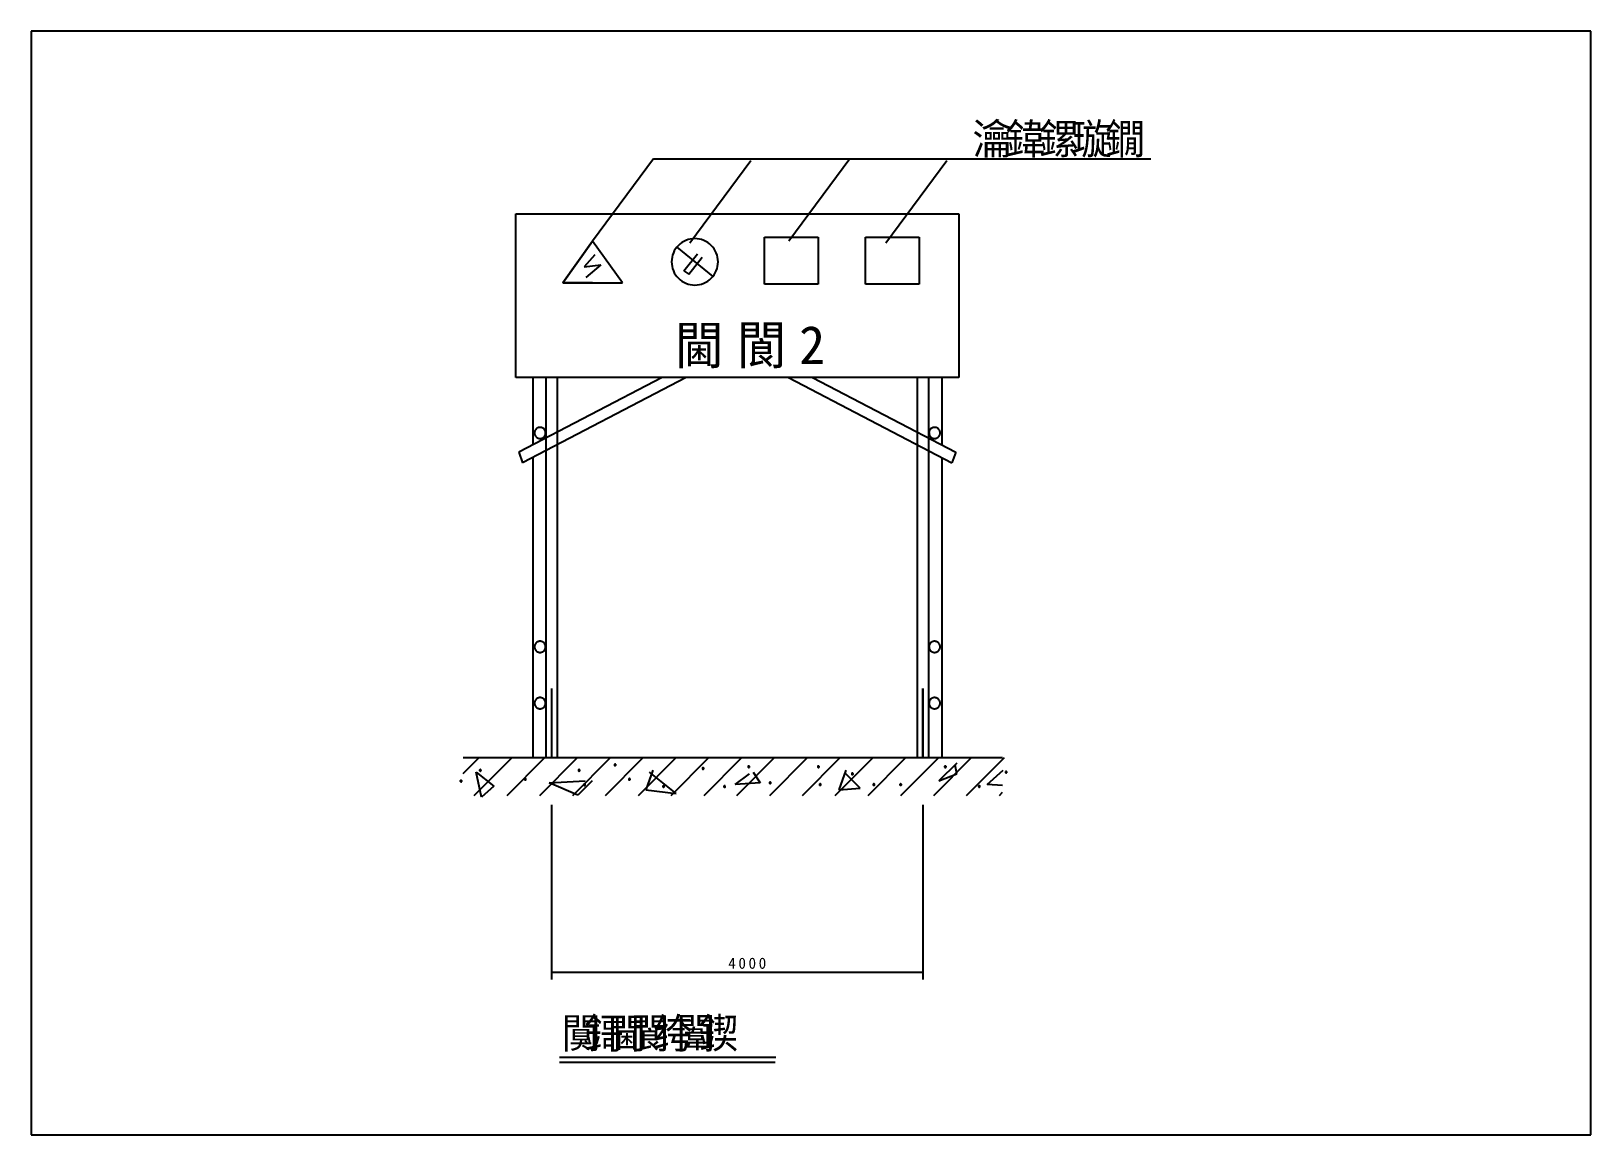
# Model space of a CAD drawing. Header units: metres. Extents: x 0 to 420, y 0 to 297.
import ezdxf

# ---------------------------------------------------------------- set-up
doc = ezdxf.new("R2010")
doc.units = ezdxf.units.M

msp = doc.modelspace()

# ---------------------------------------------------------------- linework, layer by layer
for p, q in [((420, 297), (0, 297)), ((0, 297), (0, 0)), ((420, 0), (420, 297)), ((167.62, 262.62), (151.2, 240.48)), ((167.62, 262.62), (301.51, 262.62)), ((193.76, 262.1), (177.33, 239.95)), ((220.42, 262.62), (204, 240.48)), ((246.56, 262.1), (230.14, 239.95)), ((130.49, 247.86), (249.82, 247.86)), ((130.49, 203.81), (130.49, 247.86)), ((249.82, 247.86), (249.82, 203.81)), ((143.15, 229.25), (151.2, 240.48)), ((151.2, 240.48), (143.15, 229.25)), ((159.25, 229.25), (151.2, 240.48)), ((159.25, 229.25), (151.2, 240.48)), ((197.45, 241.53), (211.97, 241.53)), ((197.45, 228.88), (197.45, 241.53)), ((211.97, 241.53), (211.97, 228.88)), ((224.64, 241.53), (239.17, 241.53)), ((224.64, 228.88), (224.64, 241.53)), ((239.17, 241.53), (239.17, 228.88)), ((151.78, 236.79), (148.87, 233.62)), ((173.86, 238.89), (183.55, 231)), ((175.78, 232.53), (179.39, 237.11)), ((177.1, 231.57), (180.72, 236.15)), ((148.87, 233.62), (153.36, 234.15)), ((153.36, 234.15), (149.4, 230.72)), ((175.78, 232.53), (177.1, 231.57)), ((143.15, 229.25), (159.25, 229.25)), ((151.2, 229.25), (143.15, 229.25)), ((151.2, 229.25), (159.25, 229.25)), ((211.97, 228.88), (197.45, 228.88)), ((239.17, 228.88), (224.64, 228.88)), ((249.82, 203.81), (130.49, 203.81)), ((169.92, 203.81), (131.34, 183.68)), ((176.41, 203.81), (132.34, 180.82)), ((135.09, 203.81), (135.09, 185.63)), ((138.65, 101.5), (138.65, 203.81)), ((141.65, 203.81), (141.65, 101.5)), ((203.9, 203.81), (247.96, 180.82)), ((210.39, 203.81), (248.97, 183.68)), ((238.65, 101.5), (238.65, 203.81)), ((241.65, 203.81), (241.65, 101.5)), ((245.22, 203.81), (245.22, 185.63)), ((131.34, 183.68), (132.34, 180.82)), ((135.09, 182.25), (135.09, 101.5)), ((245.22, 182.25), (245.22, 101.5)), ((248.97, 183.68), (247.96, 180.82)), ((140.15, 120.07), (140.15, 101.5)), ((140.15, 120.07), (140.15, 101.5)), ((240.15, 120.07), (240.15, 101.5)), ((240.15, 101.5), (240.15, 120.07)), ((116.34, 101.5), (261.6, 101.5)), ((116.34, 97.19), (120.65, 101.5)), ((119.32, 91.33), (129.49, 101.5)), ((128.15, 91.33), (138.33, 101.5)), ((136.99, 91.33), (147.16, 101.5)), ((145.83, 91.33), (156, 101.5)), ((154.67, 91.33), (164.84, 101.5)), ((163.51, 91.33), (173.68, 101.5)), ((172.35, 91.33), (182.52, 101.5)), ((181.19, 91.33), (191.36, 101.5)), ((190.03, 91.33), (200.2, 101.5)), ((198.87, 91.33), (209.04, 101.5)), ((207.7, 91.33), (217.87, 101.5)), ((216.54, 91.33), (226.71, 101.5)), ((225.38, 91.33), (235.55, 101.5)), ((234.22, 91.33), (244.39, 101.5)), ((243.06, 91.33), (253.23, 101.5)), ((251.9, 91.33), (262.07, 101.5)), ((119.79, 97.62), (124.61, 93.78)), ((121.24, 90.89), (119.79, 97.62)), ((167.44, 98.1), (165.52, 92.82)), ((173.7, 91.86), (166.48, 97.62)), ((189.58, 94.26), (193.43, 97.14)), ((194.39, 97.62), (196.32, 94.74)), ((219.42, 98.1), (217.49, 92.82)), ((223.27, 93.3), (219.42, 97.14)), ((249.26, 100.03), (244.44, 95.22)), ((244.44, 95.22), (249.26, 97.14)), ((249.26, 97.14), (248.78, 99.54)), ((257.44, 94.26), (261.77, 98.1)), ((124.61, 93.78), (121.24, 90.89)), ((139.53, 94.74), (149.15, 95.22)), ((147.23, 91.37), (139.53, 94.74)), ((151.08, 95.22), (147.23, 91.37)), ((165.52, 92.82), (173.7, 91.86)), ((196.32, 94.74), (189.58, 94.26)), ((217.49, 92.82), (223.27, 93.3)), ((261.6, 94.04), (257.44, 94.26)), ((140.15, 88.84), (140.15, 41.77)), ((240.15, 88.84), (240.15, 41.77)), ((260.74, 91.33), (261.6, 92.19)), ((140.15, 43.77), (240.15, 43.77)), ((142.23, 20.91), (200.51, 20.91)), ((142.23, 19.53), (200.32, 19.53)), ((0, 0), (420, 0))]:
    msp.add_line(p, q)
for points in [[(184.96, 234.94), (184.93, 235.55), (184.84, 236.16), (184.69, 236.76), (184.48, 237.33), (184.22, 237.89), (183.9, 238.41), (183.54, 238.91), (183.13, 239.36), (182.67, 239.77), (182.18, 240.14), (181.65, 240.45), (181.1, 240.72), (180.52, 240.92), (179.93, 241.07), (179.32, 241.16), (178.71, 241.19), (178.09, 241.16), (177.49, 241.07), (176.89, 240.92), (176.32, 240.72), (175.76, 240.45), (175.23, 240.14), (174.74, 239.77), (174.29, 239.36), (173.88, 238.91), (173.51, 238.41), (173.19, 237.89), (172.93, 237.33), (172.73, 236.76), (172.58, 236.16), (172.49, 235.55), (172.46, 234.94), (172.46, 234.94)], [(172.46, 234.94), (172.49, 234.33), (172.58, 233.72), (172.73, 233.13), (172.93, 232.55), (173.19, 232), (173.51, 231.47), (173.88, 230.98), (174.29, 230.52), (174.74, 230.11), (175.23, 229.74), (175.76, 229.43), (176.32, 229.17), (176.89, 228.96), (177.49, 228.81), (178.09, 228.72), (178.71, 228.69), (179.32, 228.72), (179.93, 228.81), (180.52, 228.96), (181.1, 229.17), (181.65, 229.43), (182.18, 229.74), (182.67, 230.11), (183.13, 230.52), (183.54, 230.98), (183.9, 231.47), (184.22, 232), (184.48, 232.55), (184.69, 233.13), (184.84, 233.72), (184.93, 234.33), (184.96, 234.94), (184.96, 234.94)], [(138.54, 188.89), (138.53, 189.03), (138.51, 189.18), (138.47, 189.32), (138.42, 189.46), (138.36, 189.59), (138.28, 189.72), (138.2, 189.84), (138.1, 189.95), (137.99, 190.04), (137.87, 190.13), (137.74, 190.21), (137.61, 190.27), (137.47, 190.32), (137.33, 190.36), (137.18, 190.38), (137.04, 190.39), (136.89, 190.38), (136.74, 190.36), (136.6, 190.32), (136.46, 190.27), (136.33, 190.21), (136.2, 190.13), (136.09, 190.04), (135.98, 189.95), (135.88, 189.84), (135.79, 189.72), (135.71, 189.59), (135.65, 189.46), (135.6, 189.32), (135.57, 189.18), (135.54, 189.03), (135.54, 188.89), (135.54, 188.74), (135.57, 188.59), (135.6, 188.45), (135.65, 188.31), (135.71, 188.18), (135.79, 188.05), (135.88, 187.93), (135.98, 187.82), (136.09, 187.73), (136.2, 187.64), (136.33, 187.56), (136.46, 187.5), (136.6, 187.45), (136.74, 187.41), (136.89, 187.39), (137.04, 187.39), (137.18, 187.39), (137.33, 187.41), (137.47, 187.45), (137.61, 187.5), (137.74, 187.56), (137.87, 187.64), (137.99, 187.73), (138.1, 187.82), (138.2, 187.93), (138.28, 188.05), (138.36, 188.18), (138.42, 188.31), (138.47, 188.45), (138.51, 188.59), (138.53, 188.74), (138.54, 188.89)], [(244.77, 188.89), (244.76, 189.03), (244.74, 189.18), (244.71, 189.32), (244.66, 189.46), (244.59, 189.59), (244.52, 189.72), (244.43, 189.84), (244.33, 189.95), (244.22, 190.04), (244.1, 190.13), (243.98, 190.21), (243.85, 190.27), (243.71, 190.32), (243.56, 190.36), (243.42, 190.38), (243.27, 190.39), (243.12, 190.38), (242.98, 190.36), (242.84, 190.32), (242.7, 190.27), (242.56, 190.21), (242.44, 190.13), (242.32, 190.04), (242.21, 189.95), (242.11, 189.84), (242.02, 189.72), (241.95, 189.59), (241.89, 189.46), (241.84, 189.32), (241.8, 189.18), (241.78, 189.03), (241.77, 188.89), (241.78, 188.74), (241.8, 188.59), (241.84, 188.45), (241.89, 188.31), (241.95, 188.18), (242.02, 188.05), (242.11, 187.93), (242.21, 187.82), (242.32, 187.73), (242.44, 187.64), (242.56, 187.56), (242.7, 187.5), (242.84, 187.45), (242.98, 187.41), (243.12, 187.39), (243.27, 187.39), (243.42, 187.39), (243.56, 187.41), (243.71, 187.45), (243.85, 187.5), (243.98, 187.56), (244.1, 187.64), (244.22, 187.73), (244.33, 187.82), (244.43, 187.93), (244.52, 188.05), (244.59, 188.18), (244.66, 188.31), (244.71, 188.45), (244.74, 188.59), (244.76, 188.74), (244.77, 188.89)], [(138.54, 131.32), (138.53, 131.47), (138.51, 131.62), (138.47, 131.76), (138.42, 131.9), (138.36, 132.03), (138.28, 132.16), (138.2, 132.27), (138.1, 132.38), (137.99, 132.48), (137.87, 132.57), (137.74, 132.65), (137.61, 132.71), (137.47, 132.76), (137.33, 132.79), (137.18, 132.82), (137.04, 132.82), (136.89, 132.82), (136.74, 132.79), (136.6, 132.76), (136.46, 132.71), (136.33, 132.65), (136.2, 132.57), (136.09, 132.48), (135.98, 132.38), (135.88, 132.27), (135.79, 132.16), (135.71, 132.03), (135.65, 131.9), (135.6, 131.76), (135.57, 131.62), (135.54, 131.47), (135.54, 131.32), (135.54, 131.18), (135.57, 131.03), (135.6, 130.89), (135.65, 130.75), (135.71, 130.62), (135.79, 130.49), (135.88, 130.37), (135.98, 130.26), (136.09, 130.16), (136.2, 130.08), (136.33, 130), (136.46, 129.94), (136.6, 129.89), (136.74, 129.85), (136.89, 129.83), (137.04, 129.82), (137.18, 129.83), (137.33, 129.85), (137.47, 129.89), (137.61, 129.94), (137.74, 130), (137.87, 130.08), (137.99, 130.16), (138.1, 130.26), (138.2, 130.37), (138.28, 130.49), (138.36, 130.62), (138.42, 130.75), (138.47, 130.89), (138.51, 131.03), (138.53, 131.18), (138.54, 131.32)], [(244.77, 131.32), (244.76, 131.47), (244.74, 131.62), (244.71, 131.76), (244.66, 131.9), (244.59, 132.03), (244.52, 132.16), (244.43, 132.27), (244.33, 132.38), (244.22, 132.48), (244.1, 132.57), (243.98, 132.65), (243.85, 132.71), (243.71, 132.76), (243.56, 132.79), (243.42, 132.82), (243.27, 132.82), (243.12, 132.82), (242.98, 132.79), (242.84, 132.76), (242.7, 132.71), (242.56, 132.65), (242.44, 132.57), (242.32, 132.48), (242.21, 132.38), (242.11, 132.27), (242.02, 132.16), (241.95, 132.03), (241.89, 131.9), (241.84, 131.76), (241.8, 131.62), (241.78, 131.47), (241.77, 131.32), (241.78, 131.18), (241.8, 131.03), (241.84, 130.89), (241.89, 130.75), (241.95, 130.62), (242.02, 130.49), (242.11, 130.37), (242.21, 130.26), (242.32, 130.16), (242.44, 130.08), (242.56, 130), (242.7, 129.94), (242.84, 129.89), (242.98, 129.85), (243.12, 129.83), (243.27, 129.82), (243.42, 129.83), (243.56, 129.85), (243.71, 129.89), (243.85, 129.94), (243.98, 130), (244.1, 130.08), (244.22, 130.16), (244.33, 130.26), (244.43, 130.37), (244.52, 130.49), (244.59, 130.62), (244.66, 130.75), (244.71, 130.89), (244.74, 131.03), (244.76, 131.18), (244.77, 131.32)], [(138.54, 116.15), (138.53, 116.3), (138.51, 116.45), (138.47, 116.59), (138.42, 116.73), (138.36, 116.86), (138.28, 116.99), (138.2, 117.1), (138.1, 117.21), (137.99, 117.31), (137.87, 117.4), (137.74, 117.48), (137.61, 117.54), (137.47, 117.59), (137.33, 117.62), (137.18, 117.65), (137.04, 117.65), (136.89, 117.65), (136.74, 117.62), (136.6, 117.59), (136.46, 117.54), (136.33, 117.48), (136.2, 117.4), (136.09, 117.31), (135.98, 117.21), (135.88, 117.1), (135.79, 116.99), (135.71, 116.86), (135.65, 116.73), (135.6, 116.59), (135.57, 116.45), (135.54, 116.3), (135.54, 116.15), (135.54, 116.01), (135.57, 115.86), (135.6, 115.72), (135.65, 115.58), (135.71, 115.45), (135.79, 115.32), (135.88, 115.2), (135.98, 115.09), (136.09, 114.99), (136.2, 114.91), (136.33, 114.83), (136.46, 114.77), (136.6, 114.72), (136.74, 114.68), (136.89, 114.66), (137.04, 114.65), (137.18, 114.66), (137.33, 114.68), (137.47, 114.72), (137.61, 114.77), (137.74, 114.83), (137.87, 114.91), (137.99, 114.99), (138.1, 115.09), (138.2, 115.2), (138.28, 115.32), (138.36, 115.45), (138.42, 115.58), (138.47, 115.72), (138.51, 115.86), (138.53, 116.01), (138.54, 116.15)], [(244.77, 116.15), (244.76, 116.3), (244.74, 116.45), (244.71, 116.59), (244.66, 116.73), (244.59, 116.86), (244.52, 116.99), (244.43, 117.1), (244.33, 117.21), (244.22, 117.31), (244.1, 117.4), (243.98, 117.48), (243.85, 117.54), (243.71, 117.59), (243.56, 117.62), (243.42, 117.65), (243.27, 117.65), (243.12, 117.65), (242.98, 117.62), (242.84, 117.59), (242.7, 117.54), (242.56, 117.48), (242.44, 117.4), (242.32, 117.31), (242.21, 117.21), (242.11, 117.1), (242.02, 116.99), (241.95, 116.86), (241.89, 116.73), (241.84, 116.59), (241.8, 116.45), (241.78, 116.3), (241.77, 116.15), (241.78, 116.01), (241.8, 115.86), (241.84, 115.72), (241.89, 115.58), (241.95, 115.45), (242.02, 115.32), (242.11, 115.2), (242.21, 115.09), (242.32, 114.99), (242.44, 114.91), (242.56, 114.83), (242.7, 114.77), (242.84, 114.72), (242.98, 114.68), (243.12, 114.66), (243.27, 114.65), (243.42, 114.66), (243.56, 114.68), (243.71, 114.72), (243.85, 114.77), (243.98, 114.83), (244.1, 114.91), (244.22, 114.99), (244.33, 115.09), (244.43, 115.2), (244.52, 115.32), (244.59, 115.45), (244.66, 115.58), (244.71, 115.72), (244.74, 115.86), (244.76, 116.01), (244.77, 116.15)], [(121.14, 98.09), (121.13, 98.1), (121.13, 98.12), (121.13, 98.14), (121.12, 98.16), (121.11, 98.17), (121.1, 98.19), (121.09, 98.21), (121.08, 98.22), (121.07, 98.23), (121.05, 98.24), (121.04, 98.25), (121.02, 98.26), (121, 98.27), (120.98, 98.27), (120.97, 98.27), (120.95, 98.27), (120.93, 98.27), (120.91, 98.27), (120.89, 98.27), (120.88, 98.26), (120.86, 98.25), (120.84, 98.24), (120.83, 98.23), (120.82, 98.22), (120.8, 98.21), (120.79, 98.19), (120.78, 98.17), (120.77, 98.16), (120.77, 98.14), (120.76, 98.12), (120.76, 98.1), (120.76, 98.09), (120.76, 98.09)], [(120.76, 98.09), (120.76, 98.07), (120.76, 98.05), (120.77, 98.03), (120.77, 98.01), (120.78, 98), (120.79, 97.98), (120.8, 97.97), (120.82, 97.95), (120.83, 97.94), (120.84, 97.93), (120.86, 97.92), (120.88, 97.91), (120.89, 97.91), (120.91, 97.9), (120.93, 97.9), (120.95, 97.9), (120.97, 97.9), (120.98, 97.9), (121, 97.91), (121.02, 97.91), (121.04, 97.92), (121.05, 97.93), (121.07, 97.94), (121.08, 97.95), (121.09, 97.97), (121.1, 97.98), (121.11, 98), (121.12, 98.01), (121.13, 98.03), (121.13, 98.05), (121.13, 98.07), (121.14, 98.09), (121.14, 98.09)], [(147.74, 98.09), (147.74, 98.1), (147.73, 98.12), (147.73, 98.14), (147.72, 98.16), (147.72, 98.17), (147.71, 98.19), (147.7, 98.21), (147.68, 98.22), (147.67, 98.23), (147.65, 98.24), (147.64, 98.25), (147.62, 98.26), (147.61, 98.27), (147.59, 98.27), (147.57, 98.27), (147.55, 98.27), (147.53, 98.27), (147.51, 98.27), (147.5, 98.27), (147.48, 98.26), (147.46, 98.25), (147.45, 98.24), (147.43, 98.23), (147.42, 98.22), (147.41, 98.21), (147.39, 98.19), (147.39, 98.17), (147.38, 98.16), (147.37, 98.14), (147.37, 98.12), (147.36, 98.1), (147.36, 98.09), (147.36, 98.09)], [(147.36, 98.09), (147.36, 98.07), (147.37, 98.05), (147.37, 98.03), (147.38, 98.01), (147.39, 98), (147.39, 97.98), (147.41, 97.97), (147.42, 97.95), (147.43, 97.94), (147.45, 97.93), (147.46, 97.92), (147.48, 97.91), (147.5, 97.91), (147.51, 97.9), (147.53, 97.9), (147.55, 97.9), (147.57, 97.9), (147.59, 97.9), (147.61, 97.91), (147.62, 97.91), (147.64, 97.92), (147.65, 97.93), (147.67, 97.94), (147.68, 97.95), (147.7, 97.97), (147.71, 97.98), (147.72, 98), (147.72, 98.01), (147.73, 98.03), (147.73, 98.05), (147.74, 98.07), (147.74, 98.09), (147.74, 98.09)], [(157.41, 99.54), (157.41, 99.55), (157.41, 99.57), (157.4, 99.59), (157.4, 99.61), (157.39, 99.62), (157.38, 99.64), (157.37, 99.65), (157.36, 99.67), (157.34, 99.68), (157.33, 99.69), (157.31, 99.7), (157.3, 99.71), (157.28, 99.71), (157.26, 99.72), (157.24, 99.72), (157.22, 99.72), (157.21, 99.72), (157.19, 99.72), (157.17, 99.71), (157.15, 99.71), (157.14, 99.7), (157.12, 99.69), (157.11, 99.68), (157.09, 99.67), (157.08, 99.65), (157.07, 99.64), (157.06, 99.62), (157.05, 99.61), (157.05, 99.59), (157.04, 99.57), (157.04, 99.55), (157.04, 99.54), (157.04, 99.54)], [(157.04, 99.54), (157.04, 99.52), (157.04, 99.5), (157.05, 99.48), (157.05, 99.46), (157.06, 99.45), (157.07, 99.43), (157.08, 99.42), (157.09, 99.4), (157.11, 99.39), (157.12, 99.38), (157.14, 99.37), (157.15, 99.36), (157.17, 99.36), (157.19, 99.35), (157.21, 99.35), (157.22, 99.35), (157.24, 99.35), (157.26, 99.35), (157.28, 99.36), (157.3, 99.36), (157.31, 99.37), (157.33, 99.38), (157.34, 99.39), (157.36, 99.4), (157.37, 99.42), (157.38, 99.43), (157.39, 99.45), (157.4, 99.46), (157.4, 99.48), (157.41, 99.5), (157.41, 99.52), (157.41, 99.54), (157.41, 99.54)], [(181.11, 98.57), (181.11, 98.59), (181.11, 98.61), (181.1, 98.62), (181.1, 98.64), (181.09, 98.66), (181.08, 98.67), (181.07, 98.69), (181.06, 98.7), (181.04, 98.71), (181.03, 98.73), (181.01, 98.73), (181, 98.74), (180.98, 98.75), (180.96, 98.75), (180.94, 98.76), (180.93, 98.76), (180.91, 98.76), (180.89, 98.75), (180.87, 98.75), (180.85, 98.74), (180.84, 98.73), (180.82, 98.73), (180.81, 98.71), (180.79, 98.7), (180.78, 98.69), (180.77, 98.67), (180.76, 98.66), (180.75, 98.64), (180.75, 98.62), (180.74, 98.61), (180.74, 98.59), (180.74, 98.57), (180.74, 98.57)], [(180.74, 98.57), (180.74, 98.55), (180.74, 98.53), (180.75, 98.51), (180.75, 98.5), (180.76, 98.48), (180.77, 98.47), (180.78, 98.45), (180.79, 98.44), (180.81, 98.42), (180.82, 98.41), (180.84, 98.4), (180.85, 98.4), (180.87, 98.39), (180.89, 98.39), (180.91, 98.38), (180.93, 98.38), (180.94, 98.38), (180.96, 98.39), (180.98, 98.39), (181, 98.4), (181.01, 98.4), (181.03, 98.41), (181.04, 98.42), (181.06, 98.44), (181.07, 98.45), (181.08, 98.47), (181.09, 98.48), (181.1, 98.5), (181.1, 98.51), (181.11, 98.53), (181.11, 98.55), (181.11, 98.57), (181.11, 98.57)], [(193.42, 99.04), (193.42, 99.06), (193.42, 99.08), (193.41, 99.1), (193.41, 99.12), (193.4, 99.13), (193.39, 99.15), (193.38, 99.16), (193.37, 99.18), (193.35, 99.19), (193.34, 99.2), (193.32, 99.21), (193.3, 99.22), (193.29, 99.22), (193.27, 99.23), (193.25, 99.23), (193.23, 99.23), (193.21, 99.23), (193.2, 99.23), (193.18, 99.22), (193.16, 99.22), (193.14, 99.21), (193.13, 99.2), (193.11, 99.19), (193.1, 99.18), (193.09, 99.16), (193.08, 99.15), (193.07, 99.13), (193.06, 99.12), (193.05, 99.1), (193.05, 99.08), (193.05, 99.06), (193.04, 99.04), (193.04, 99.04)], [(193.04, 99.04), (193.05, 99.03), (193.05, 99.01), (193.05, 98.99), (193.06, 98.97), (193.07, 98.96), (193.08, 98.94), (193.09, 98.92), (193.1, 98.91), (193.11, 98.9), (193.13, 98.89), (193.14, 98.88), (193.16, 98.87), (193.18, 98.86), (193.2, 98.86), (193.21, 98.86), (193.23, 98.86), (193.25, 98.86), (193.27, 98.86), (193.29, 98.86), (193.3, 98.87), (193.32, 98.88), (193.34, 98.89), (193.35, 98.9), (193.37, 98.91), (193.38, 98.92), (193.39, 98.94), (193.4, 98.96), (193.41, 98.97), (193.41, 98.99), (193.42, 99.01), (193.42, 99.03), (193.42, 99.04), (193.42, 99.04)], [(212.19, 99.04), (212.19, 99.06), (212.19, 99.08), (212.18, 99.1), (212.18, 99.12), (212.17, 99.13), (212.16, 99.15), (212.15, 99.16), (212.13, 99.18), (212.12, 99.19), (212.11, 99.2), (212.09, 99.21), (212.07, 99.22), (212.06, 99.22), (212.04, 99.23), (212.02, 99.23), (212, 99.23), (211.98, 99.23), (211.97, 99.23), (211.95, 99.22), (211.93, 99.22), (211.91, 99.21), (211.9, 99.2), (211.88, 99.19), (211.87, 99.18), (211.86, 99.16), (211.85, 99.15), (211.84, 99.13), (211.83, 99.12), (211.82, 99.1), (211.82, 99.08), (211.82, 99.06), (211.81, 99.04), (211.81, 99.04)], [(211.81, 99.04), (211.82, 99.03), (211.82, 99.01), (211.82, 98.99), (211.83, 98.97), (211.84, 98.96), (211.85, 98.94), (211.86, 98.92), (211.87, 98.91), (211.88, 98.9), (211.9, 98.89), (211.91, 98.88), (211.93, 98.87), (211.95, 98.86), (211.97, 98.86), (211.98, 98.86), (212, 98.86), (212.02, 98.86), (212.04, 98.86), (212.06, 98.86), (212.07, 98.87), (212.09, 98.88), (212.11, 98.89), (212.12, 98.9), (212.13, 98.91), (212.15, 98.92), (212.16, 98.94), (212.17, 98.96), (212.18, 98.97), (212.18, 98.99), (212.19, 99.01), (212.19, 99.03), (212.19, 99.04), (212.19, 99.04)], [(221.33, 97.12), (221.33, 97.14), (221.33, 97.16), (221.33, 97.18), (221.32, 97.19), (221.31, 97.21), (221.3, 97.23), (221.29, 97.24), (221.28, 97.25), (221.27, 97.27), (221.25, 97.28), (221.23, 97.29), (221.22, 97.29), (221.2, 97.3), (221.18, 97.31), (221.16, 97.31), (221.15, 97.31), (221.13, 97.31), (221.11, 97.31), (221.09, 97.3), (221.07, 97.29), (221.06, 97.29), (221.04, 97.28), (221.03, 97.27), (221.01, 97.25), (221, 97.24), (220.99, 97.23), (220.98, 97.21), (220.97, 97.19), (220.97, 97.18), (220.96, 97.16), (220.96, 97.14), (220.96, 97.12), (220.96, 97.12)], [(220.96, 97.12), (220.96, 97.1), (220.96, 97.08), (220.97, 97.07), (220.97, 97.05), (220.98, 97.03), (220.99, 97.02), (221, 97), (221.01, 96.99), (221.03, 96.98), (221.04, 96.97), (221.06, 96.96), (221.07, 96.95), (221.09, 96.94), (221.11, 96.94), (221.13, 96.93), (221.15, 96.93), (221.16, 96.93), (221.18, 96.94), (221.2, 96.94), (221.22, 96.95), (221.23, 96.96), (221.25, 96.97), (221.27, 96.98), (221.28, 96.99), (221.29, 97), (221.3, 97.02), (221.31, 97.03), (221.32, 97.05), (221.33, 97.07), (221.33, 97.08), (221.33, 97.1), (221.33, 97.12), (221.33, 97.12)], [(246.36, 99.04), (246.36, 99.06), (246.36, 99.08), (246.35, 99.1), (246.35, 99.12), (246.34, 99.13), (246.33, 99.15), (246.32, 99.16), (246.3, 99.18), (246.29, 99.19), (246.28, 99.2), (246.26, 99.21), (246.24, 99.22), (246.23, 99.22), (246.21, 99.23), (246.19, 99.23), (246.17, 99.23), (246.15, 99.23), (246.14, 99.23), (246.12, 99.22), (246.1, 99.22), (246.08, 99.21), (246.07, 99.2), (246.05, 99.19), (246.04, 99.18), (246.03, 99.16), (246.02, 99.15), (246.01, 99.13), (246, 99.12), (245.99, 99.1), (245.99, 99.08), (245.99, 99.06), (245.98, 99.04), (245.98, 99.04)], [(245.98, 99.04), (245.99, 99.03), (245.99, 99.01), (245.99, 98.99), (246, 98.97), (246.01, 98.96), (246.02, 98.94), (246.03, 98.92), (246.04, 98.91), (246.05, 98.9), (246.07, 98.89), (246.08, 98.88), (246.1, 98.87), (246.12, 98.86), (246.14, 98.86), (246.15, 98.86), (246.17, 98.86), (246.19, 98.86), (246.21, 98.86), (246.23, 98.86), (246.24, 98.87), (246.26, 98.88), (246.28, 98.89), (246.29, 98.9), (246.3, 98.91), (246.32, 98.92), (246.33, 98.94), (246.34, 98.96), (246.35, 98.97), (246.35, 98.99), (246.36, 99.01), (246.36, 99.03), (246.36, 99.04), (246.36, 99.04)], [(262.72, 97.6), (262.72, 97.62), (262.72, 97.64), (262.71, 97.66), (262.71, 97.67), (262.7, 97.69), (262.69, 97.71), (262.68, 97.72), (262.67, 97.73), (262.65, 97.75), (262.64, 97.76), (262.62, 97.77), (262.61, 97.77), (262.59, 97.78), (262.57, 97.79), (262.55, 97.79), (262.54, 97.79), (262.52, 97.79), (262.5, 97.79), (262.48, 97.78), (262.46, 97.77), (262.45, 97.77), (262.43, 97.76), (262.42, 97.75), (262.4, 97.73), (262.39, 97.72), (262.38, 97.71), (262.37, 97.69), (262.36, 97.67), (262.36, 97.66), (262.35, 97.64), (262.35, 97.62), (262.35, 97.6), (262.35, 97.6)], [(262.35, 97.6), (262.35, 97.58), (262.35, 97.57), (262.36, 97.55), (262.36, 97.53), (262.37, 97.51), (262.38, 97.5), (262.39, 97.48), (262.4, 97.47), (262.42, 97.46), (262.43, 97.45), (262.45, 97.44), (262.46, 97.43), (262.48, 97.42), (262.5, 97.42), (262.52, 97.42), (262.54, 97.41), (262.55, 97.42), (262.57, 97.42), (262.59, 97.42), (262.61, 97.43), (262.62, 97.44), (262.64, 97.45), (262.65, 97.46), (262.67, 97.47), (262.68, 97.48), (262.69, 97.5), (262.7, 97.51), (262.71, 97.53), (262.71, 97.55), (262.72, 97.57), (262.72, 97.58), (262.72, 97.6), (262.72, 97.6)], [(115.94, 95.2), (115.93, 95.22), (115.93, 95.24), (115.93, 95.25), (115.92, 95.27), (115.91, 95.29), (115.9, 95.3), (115.89, 95.32), (115.88, 95.33), (115.87, 95.34), (115.85, 95.35), (115.84, 95.36), (115.82, 95.37), (115.8, 95.38), (115.78, 95.38), (115.77, 95.39), (115.75, 95.39), (115.73, 95.39), (115.71, 95.38), (115.69, 95.38), (115.68, 95.37), (115.66, 95.36), (115.64, 95.35), (115.63, 95.34), (115.62, 95.33), (115.6, 95.32), (115.59, 95.3), (115.58, 95.29), (115.57, 95.27), (115.57, 95.25), (115.56, 95.24), (115.56, 95.22), (115.56, 95.2), (115.56, 95.2)], [(115.56, 95.2), (115.56, 95.18), (115.56, 95.16), (115.57, 95.14), (115.57, 95.13), (115.58, 95.11), (115.59, 95.09), (115.6, 95.08), (115.62, 95.07), (115.63, 95.05), (115.64, 95.04), (115.66, 95.03), (115.68, 95.03), (115.69, 95.02), (115.71, 95.02), (115.73, 95.01), (115.75, 95.01), (115.77, 95.01), (115.78, 95.02), (115.8, 95.02), (115.82, 95.03), (115.84, 95.03), (115.85, 95.04), (115.87, 95.05), (115.88, 95.07), (115.89, 95.08), (115.9, 95.09), (115.91, 95.11), (115.92, 95.13), (115.93, 95.14), (115.93, 95.16), (115.93, 95.18), (115.94, 95.2), (115.94, 95.2)], [(133.23, 95.67), (133.23, 95.69), (133.22, 95.71), (133.22, 95.73), (133.21, 95.74), (133.21, 95.76), (133.2, 95.78), (133.19, 95.79), (133.17, 95.8), (133.16, 95.82), (133.14, 95.83), (133.13, 95.84), (133.11, 95.84), (133.09, 95.85), (133.08, 95.86), (133.06, 95.86), (133.04, 95.86), (133.02, 95.86), (133, 95.86), (132.99, 95.85), (132.97, 95.84), (132.95, 95.84), (132.94, 95.83), (132.92, 95.82), (132.91, 95.8), (132.9, 95.79), (132.88, 95.78), (132.87, 95.76), (132.87, 95.74), (132.86, 95.73), (132.86, 95.71), (132.85, 95.69), (132.85, 95.67), (132.85, 95.67)], [(132.85, 95.67), (132.85, 95.65), (132.86, 95.63), (132.86, 95.62), (132.87, 95.6), (132.87, 95.58), (132.88, 95.57), (132.9, 95.55), (132.91, 95.54), (132.92, 95.53), (132.94, 95.52), (132.95, 95.51), (132.97, 95.5), (132.99, 95.49), (133, 95.49), (133.02, 95.48), (133.04, 95.48), (133.06, 95.48), (133.08, 95.49), (133.09, 95.49), (133.11, 95.5), (133.13, 95.51), (133.14, 95.52), (133.16, 95.53), (133.17, 95.54), (133.19, 95.55), (133.2, 95.57), (133.21, 95.58), (133.21, 95.6), (133.22, 95.62), (133.22, 95.63), (133.23, 95.65), (133.23, 95.67), (133.23, 95.67)], [(149.19, 94.22), (149.19, 94.24), (149.19, 94.26), (149.18, 94.28), (149.18, 94.29), (149.17, 94.31), (149.16, 94.33), (149.15, 94.34), (149.13, 94.35), (149.12, 94.37), (149.11, 94.38), (149.09, 94.39), (149.07, 94.4), (149.06, 94.4), (149.04, 94.41), (149.02, 94.41), (149, 94.41), (148.98, 94.41), (148.97, 94.41), (148.95, 94.4), (148.93, 94.4), (148.91, 94.39), (148.9, 94.38), (148.88, 94.37), (148.87, 94.35), (148.86, 94.34), (148.85, 94.33), (148.84, 94.31), (148.83, 94.29), (148.82, 94.28), (148.82, 94.26), (148.82, 94.24), (148.81, 94.22), (148.81, 94.22)], [(148.81, 94.22), (148.82, 94.2), (148.82, 94.19), (148.82, 94.17), (148.83, 94.15), (148.84, 94.13), (148.85, 94.12), (148.86, 94.1), (148.87, 94.09), (148.88, 94.08), (148.9, 94.07), (148.91, 94.06), (148.93, 94.05), (148.95, 94.04), (148.97, 94.04), (148.98, 94.04), (149, 94.03), (149.02, 94.04), (149.04, 94.04), (149.06, 94.04), (149.07, 94.05), (149.09, 94.06), (149.11, 94.07), (149.12, 94.08), (149.13, 94.09), (149.15, 94.1), (149.16, 94.12), (149.17, 94.13), (149.18, 94.15), (149.18, 94.17), (149.19, 94.19), (149.19, 94.2), (149.19, 94.22), (149.19, 94.22)], [(161.28, 95.67), (161.28, 95.69), (161.28, 95.71), (161.27, 95.73), (161.27, 95.74), (161.26, 95.76), (161.25, 95.78), (161.24, 95.79), (161.23, 95.8), (161.21, 95.82), (161.2, 95.83), (161.18, 95.84), (161.17, 95.84), (161.15, 95.85), (161.13, 95.86), (161.11, 95.86), (161.09, 95.86), (161.08, 95.86), (161.06, 95.86), (161.04, 95.85), (161.02, 95.84), (161.01, 95.84), (160.99, 95.83), (160.98, 95.82), (160.96, 95.8), (160.95, 95.79), (160.94, 95.78), (160.93, 95.76), (160.92, 95.74), (160.91, 95.73), (160.91, 95.71), (160.91, 95.69), (160.91, 95.67), (160.91, 95.67)], [(160.91, 95.67), (160.91, 95.65), (160.91, 95.63), (160.91, 95.62), (160.92, 95.6), (160.93, 95.58), (160.94, 95.57), (160.95, 95.55), (160.96, 95.54), (160.98, 95.53), (160.99, 95.52), (161.01, 95.51), (161.02, 95.5), (161.04, 95.49), (161.06, 95.49), (161.08, 95.48), (161.09, 95.48), (161.11, 95.48), (161.13, 95.49), (161.15, 95.49), (161.17, 95.5), (161.18, 95.51), (161.2, 95.52), (161.21, 95.53), (161.23, 95.54), (161.24, 95.55), (161.25, 95.57), (161.26, 95.58), (161.27, 95.6), (161.27, 95.62), (161.28, 95.63), (161.28, 95.65), (161.28, 95.67), (161.28, 95.67)], [(170.47, 93.74), (170.47, 93.76), (170.47, 93.78), (170.46, 93.79), (170.46, 93.81), (170.45, 93.83), (170.44, 93.84), (170.43, 93.86), (170.42, 93.87), (170.4, 93.88), (170.39, 93.9), (170.37, 93.9), (170.36, 93.91), (170.34, 93.92), (170.32, 93.92), (170.3, 93.93), (170.28, 93.93), (170.27, 93.93), (170.25, 93.92), (170.23, 93.92), (170.21, 93.91), (170.2, 93.9), (170.18, 93.9), (170.17, 93.88), (170.15, 93.87), (170.14, 93.86), (170.13, 93.84), (170.12, 93.83), (170.11, 93.81), (170.1, 93.79), (170.1, 93.78), (170.1, 93.76), (170.1, 93.74), (170.1, 93.74)], [(170.1, 93.74), (170.1, 93.72), (170.1, 93.7), (170.1, 93.68), (170.11, 93.67), (170.12, 93.65), (170.13, 93.64), (170.14, 93.62), (170.15, 93.61), (170.17, 93.59), (170.18, 93.58), (170.2, 93.57), (170.21, 93.57), (170.23, 93.56), (170.25, 93.56), (170.27, 93.55), (170.28, 93.55), (170.3, 93.55), (170.32, 93.56), (170.34, 93.56), (170.36, 93.57), (170.37, 93.57), (170.39, 93.58), (170.4, 93.59), (170.42, 93.61), (170.43, 93.62), (170.44, 93.64), (170.45, 93.65), (170.46, 93.67), (170.46, 93.68), (170.47, 93.7), (170.47, 93.72), (170.47, 93.74), (170.47, 93.74)], [(186.92, 93.74), (186.92, 93.76), (186.91, 93.78), (186.91, 93.79), (186.9, 93.81), (186.89, 93.83), (186.89, 93.84), (186.87, 93.86), (186.86, 93.87), (186.85, 93.88), (186.83, 93.9), (186.82, 93.9), (186.8, 93.91), (186.78, 93.92), (186.77, 93.92), (186.75, 93.93), (186.73, 93.93), (186.71, 93.93), (186.69, 93.92), (186.68, 93.92), (186.66, 93.91), (186.64, 93.9), (186.63, 93.9), (186.61, 93.88), (186.6, 93.87), (186.58, 93.86), (186.57, 93.84), (186.56, 93.83), (186.56, 93.81), (186.55, 93.79), (186.55, 93.78), (186.54, 93.76), (186.54, 93.74), (186.54, 93.74)], [(186.54, 93.74), (186.54, 93.72), (186.55, 93.7), (186.55, 93.68), (186.56, 93.67), (186.56, 93.65), (186.57, 93.64), (186.58, 93.62), (186.6, 93.61), (186.61, 93.59), (186.63, 93.58), (186.64, 93.57), (186.66, 93.57), (186.68, 93.56), (186.69, 93.56), (186.71, 93.55), (186.73, 93.55), (186.75, 93.55), (186.77, 93.56), (186.78, 93.56), (186.8, 93.57), (186.82, 93.57), (186.83, 93.58), (186.85, 93.59), (186.86, 93.61), (186.87, 93.62), (186.89, 93.64), (186.89, 93.65), (186.9, 93.67), (186.91, 93.68), (186.91, 93.7), (186.92, 93.72), (186.92, 93.74), (186.92, 93.74)], [(199.2, 94.72), (199.19, 94.74), (199.19, 94.75), (199.19, 94.77), (199.18, 94.79), (199.17, 94.81), (199.16, 94.82), (199.15, 94.84), (199.14, 94.85), (199.13, 94.86), (199.11, 94.87), (199.1, 94.88), (199.08, 94.89), (199.06, 94.9), (199.04, 94.9), (199.03, 94.9), (199.01, 94.91), (198.99, 94.9), (198.97, 94.9), (198.95, 94.9), (198.94, 94.89), (198.92, 94.88), (198.9, 94.87), (198.89, 94.86), (198.88, 94.85), (198.86, 94.84), (198.85, 94.82), (198.84, 94.81), (198.83, 94.79), (198.83, 94.77), (198.82, 94.75), (198.82, 94.74), (198.82, 94.72), (198.82, 94.72)], [(198.82, 94.72), (198.82, 94.7), (198.82, 94.68), (198.83, 94.66), (198.83, 94.65), (198.84, 94.63), (198.85, 94.61), (198.86, 94.6), (198.88, 94.59), (198.89, 94.57), (198.9, 94.56), (198.92, 94.55), (198.94, 94.55), (198.95, 94.54), (198.97, 94.53), (198.99, 94.53), (199.01, 94.53), (199.03, 94.53), (199.04, 94.53), (199.06, 94.54), (199.08, 94.55), (199.1, 94.55), (199.11, 94.56), (199.13, 94.57), (199.14, 94.59), (199.15, 94.6), (199.16, 94.61), (199.17, 94.63), (199.18, 94.65), (199.19, 94.66), (199.19, 94.68), (199.19, 94.7), (199.2, 94.72), (199.2, 94.72)], [(212.67, 94.24), (212.67, 94.26), (212.67, 94.27), (212.66, 94.29), (212.66, 94.31), (212.65, 94.33), (212.64, 94.34), (212.63, 94.36), (212.62, 94.37), (212.6, 94.38), (212.59, 94.39), (212.57, 94.4), (212.55, 94.41), (212.54, 94.42), (212.52, 94.42), (212.5, 94.42), (212.48, 94.43), (212.46, 94.42), (212.45, 94.42), (212.43, 94.42), (212.41, 94.41), (212.39, 94.4), (212.38, 94.39), (212.36, 94.38), (212.35, 94.37), (212.34, 94.36), (212.33, 94.34), (212.32, 94.33), (212.31, 94.31), (212.3, 94.29), (212.3, 94.27), (212.3, 94.26), (212.3, 94.24), (212.3, 94.24)], [(212.3, 94.24), (212.3, 94.22), (212.3, 94.2), (212.3, 94.18), (212.31, 94.17), (212.32, 94.15), (212.33, 94.13), (212.34, 94.12), (212.35, 94.11), (212.36, 94.09), (212.38, 94.08), (212.39, 94.07), (212.41, 94.06), (212.43, 94.06), (212.45, 94.05), (212.46, 94.05), (212.48, 94.05), (212.5, 94.05), (212.52, 94.05), (212.54, 94.06), (212.55, 94.06), (212.57, 94.07), (212.59, 94.08), (212.6, 94.09), (212.62, 94.11), (212.63, 94.12), (212.64, 94.13), (212.65, 94.15), (212.66, 94.17), (212.66, 94.18), (212.67, 94.2), (212.67, 94.22), (212.67, 94.24), (212.67, 94.24)], [(227.11, 94.24), (227.11, 94.26), (227.11, 94.27), (227.1, 94.29), (227.09, 94.31), (227.09, 94.33), (227.08, 94.34), (227.07, 94.36), (227.05, 94.37), (227.04, 94.38), (227.03, 94.39), (227.01, 94.4), (226.99, 94.41), (226.98, 94.42), (226.96, 94.42), (226.94, 94.42), (226.92, 94.43), (226.9, 94.42), (226.88, 94.42), (226.87, 94.42), (226.85, 94.41), (226.83, 94.4), (226.82, 94.39), (226.8, 94.38), (226.79, 94.37), (226.78, 94.36), (226.77, 94.34), (226.76, 94.33), (226.75, 94.31), (226.74, 94.29), (226.74, 94.27), (226.73, 94.26), (226.73, 94.24), (226.73, 94.24)], [(226.73, 94.24), (226.73, 94.22), (226.74, 94.2), (226.74, 94.18), (226.75, 94.17), (226.76, 94.15), (226.77, 94.13), (226.78, 94.12), (226.79, 94.11), (226.8, 94.09), (226.82, 94.08), (226.83, 94.07), (226.85, 94.06), (226.87, 94.06), (226.88, 94.05), (226.9, 94.05), (226.92, 94.05), (226.94, 94.05), (226.96, 94.05), (226.98, 94.06), (226.99, 94.06), (227.01, 94.07), (227.03, 94.08), (227.04, 94.09), (227.05, 94.11), (227.07, 94.12), (227.08, 94.13), (227.09, 94.15), (227.09, 94.17), (227.1, 94.18), (227.11, 94.2), (227.11, 94.22), (227.11, 94.24), (227.11, 94.24)], [(234.33, 94.24), (234.33, 94.26), (234.32, 94.27), (234.32, 94.29), (234.31, 94.31), (234.31, 94.33), (234.3, 94.34), (234.29, 94.36), (234.27, 94.37), (234.26, 94.38), (234.24, 94.39), (234.23, 94.4), (234.21, 94.41), (234.19, 94.42), (234.18, 94.42), (234.16, 94.42), (234.14, 94.43), (234.12, 94.42), (234.1, 94.42), (234.09, 94.42), (234.07, 94.41), (234.05, 94.4), (234.04, 94.39), (234.02, 94.38), (234.01, 94.37), (234, 94.36), (233.98, 94.34), (233.98, 94.33), (233.97, 94.31), (233.96, 94.29), (233.96, 94.27), (233.95, 94.26), (233.95, 94.24), (233.95, 94.24)], [(233.95, 94.24), (233.95, 94.22), (233.96, 94.2), (233.96, 94.18), (233.97, 94.17), (233.98, 94.15), (233.98, 94.13), (234, 94.12), (234.01, 94.11), (234.02, 94.09), (234.04, 94.08), (234.05, 94.07), (234.07, 94.06), (234.09, 94.06), (234.1, 94.05), (234.12, 94.05), (234.14, 94.05), (234.16, 94.05), (234.18, 94.05), (234.19, 94.06), (234.21, 94.06), (234.23, 94.07), (234.24, 94.08), (234.26, 94.09), (234.27, 94.11), (234.29, 94.12), (234.3, 94.13), (234.31, 94.15), (234.31, 94.17), (234.32, 94.18), (234.32, 94.2), (234.33, 94.22), (234.33, 94.24), (234.33, 94.24)], [(255.5, 93.76), (255.5, 93.78), (255.5, 93.79), (255.5, 93.81), (255.49, 93.83), (255.48, 93.85), (255.47, 93.86), (255.46, 93.88), (255.45, 93.89), (255.44, 93.9), (255.42, 93.91), (255.4, 93.92), (255.39, 93.93), (255.37, 93.94), (255.35, 93.94), (255.33, 93.94), (255.32, 93.94), (255.3, 93.94), (255.28, 93.94), (255.26, 93.94), (255.24, 93.93), (255.23, 93.92), (255.21, 93.91), (255.2, 93.9), (255.18, 93.89), (255.17, 93.88), (255.16, 93.86), (255.15, 93.85), (255.14, 93.83), (255.14, 93.81), (255.13, 93.79), (255.13, 93.78), (255.13, 93.76), (255.13, 93.76)], [(255.13, 93.76), (255.13, 93.74), (255.13, 93.72), (255.14, 93.7), (255.14, 93.69), (255.15, 93.67), (255.16, 93.65), (255.17, 93.64), (255.18, 93.62), (255.2, 93.61), (255.21, 93.6), (255.23, 93.59), (255.24, 93.58), (255.26, 93.58), (255.28, 93.57), (255.3, 93.57), (255.32, 93.57), (255.33, 93.57), (255.35, 93.57), (255.37, 93.58), (255.39, 93.58), (255.4, 93.59), (255.42, 93.6), (255.44, 93.61), (255.45, 93.62), (255.46, 93.64), (255.47, 93.65), (255.48, 93.67), (255.49, 93.69), (255.5, 93.7), (255.5, 93.72), (255.5, 93.74), (255.5, 93.76), (255.5, 93.76)]]:
    msp.add_lwpolyline(points)

# ---------------------------------------------------------------- texts
for s, height, p in [('瀹', 8.24, (253.5, 263.9)), ('鍏', 8.24, (262.45, 263.9)), ('鏍', 8.24, (271.4, 263.9)), ('璇', 8.24, (280.35, 263.9)), ('鐗', 8.24, (289.3, 263.9)), ('閫', 10.29, (173.23, 207.4)), ('閬', 10.29, (190.01, 207.4)), ('2', 10.29, (206.8, 207.4)), ('4', 3, (187.72, 44.68)), ('0', 3, (190.45, 44.68)), ('0', 3, (193.17, 44.68)), ('0', 3, (195.9, 44.68)), ('闃', 8.12, (142.78, 23.28)), ('鎶', 8.12, (148.96, 23.28)), ('閫', 8.12, (155.14, 23.28)), ('閬', 8.12, (161.32, 23.28)), ('绔', 8.12, (167.5, 23.28)), ('闈', 8.12, (173.68, 23.28)), ('鍥', 8.12, (179.86, 23.28))]:
    msp.add_text(s, height=height).set_placement(p)

doc.saveas('drawing.dxf')
